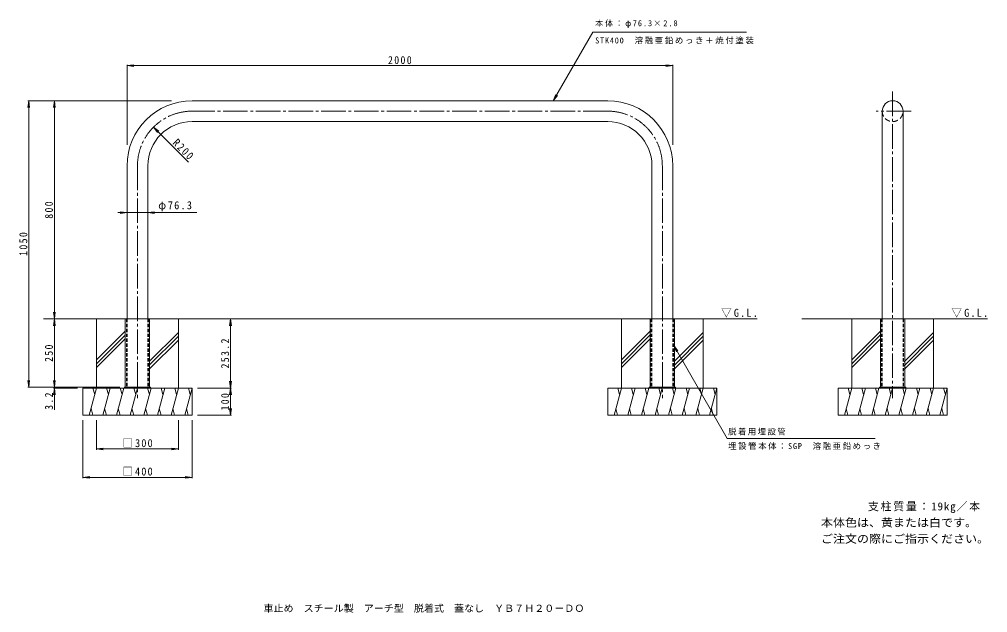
# Model space of a CAD drawing. Units: millimetres at full size, sheet at 1:10. Extents: x -1745 to 1804, y -1364 to 811.
import ezdxf
from ezdxf.enums import TextEntityAlignment as Align

# ---------------------------------------------------------------- set-up
doc = ezdxf.new("R2010")
doc.units = ezdxf.units.MM
doc.header["$LTSCALE"] = 10
for name, pattern in [('CHAIN2', [12, 9, -1, 1, -1]), ('DASHED1', [1.8, 1.2, -0.6]), ('DASHED2', [3, 2, -1])]:
    doc.linetypes.add(name, pattern=pattern)
for name, color, linetype, lineweight in [('C-0', 4, 'CHAIN2', 9), ('C-1', 7, 'Continuous', 9), ('C-2', 3, 'Continuous', 9), ('C-3', 3, 'DASHED1', 9), ('C-4', 7, 'Continuous', 9), ('C-5', 7, 'Continuous', 9), ('C-E', 6, 'Continuous', 5)]:
    doc.layers.add(name, color=color, linetype=linetype, lineweight=lineweight)
doc.layers.add('F-5', color=2, linetype='Continuous')
doc.layers.add('F-F', color=2, linetype='Continuous')
doc.styles.add('ＭＳ ゴシック', font='')
doc.styles.get('ＭＳ ゴシック').set_extended_font_data('MS Gothic')

msp = doc.modelspace()

# ---------------------------------------------------------------- linework, layer by layer
at = {"layer": 'C-0', "color": 7}
for p, q in [((1455.37, 546.27), (1455.37, -578.09)), ((411.25, 474.4), (-1112.45, 474.4)), ((1522.72, 474.4), (1395.2, 474.4)), ((-1312.45, 274.4), (-1312.45, -578.09)), ((611.25, 274.4), (611.25, -578.09))]:
    msp.add_line(p, q, dxfattribs=at)
at = {"layer": 'C-0', "linetype": 'Continuous'}
for p, q in [((-1267.9, -287.45), (-1357, -287.45)), ((-1357, -537.45), (-1357, -287.45)), ((-1267.9, -537.45), (-1267.9, -287.45)), ((566.7, -537.45), (566.7, -287.45)), ((1410.82, -537.45), (1410.82, -287.45))]:
    msp.add_line(p, q, dxfattribs=at)
at = {"layer": 'C-0', "linetype": 'DASHED1'}
for p, q in [((-1352.8, -287.45), (-1352.8, -537.45)), ((-1272.1, -287.45), (-1272.1, -537.45)), ((570.9, -287.45), (570.9, -537.45)), ((651.6, -287.45), (651.6, -537.45)), ((1415.02, -287.45), (1415.02, -537.45)), ((1495.72, -287.45), (1495.72, -537.45))]:
    msp.add_line(p, q, dxfattribs=at)
at = {"layer": 'C-0', "linetype": 'Continuous'}
for points in [[(655.8, -537.45), (655.8, -287.45), (566.7, -287.45)], [(1499.92, -537.45), (1499.92, -287.45), (1410.82, -287.45)]]:
    msp.add_lwpolyline(points, dxfattribs=at)
at = {"layer": 'C-0', "color": 7}
for centre, start, end in [((-1112.45, 274.4), 90, 180), ((411.25, 274.4), 0, 90)]:
    msp.add_arc(centre, 200, start, end, dxfattribs=at)
at = {"layer": 'C-1'}
for p, q in [((-1264.55, -537.45), (-1360.35, -537.45)), ((-1360.35, -537.45), (-1360.35, -540.65)), ((-1328.9, -537.45), (-1328.9, -540.65)), ((-1296, -537.45), (-1296, -540.65)), ((-1264.55, -537.45), (-1264.55, -540.65)), ((563.35, -537.45), (563.35, -540.65)), ((659.15, -537.45), (563.35, -537.45)), ((594.8, -537.45), (594.8, -540.65)), ((627.7, -537.45), (627.7, -540.65)), ((659.15, -537.45), (659.15, -540.65)), ((1407.47, -537.45), (1407.47, -540.65)), ((1503.27, -537.45), (1407.47, -537.45)), ((1438.92, -537.45), (1438.92, -540.65)), ((1471.82, -537.45), (1471.82, -540.65)), ((1503.27, -537.45), (1503.27, -540.65))]:
    msp.add_line(p, q, dxfattribs=at)
at = {"layer": 'C-2'}
for p, q in [((-1112.45, 512.55), (411.25, 512.55)), ((1417.22, 474.4), (1417.22, -287.45)), ((1493.52, 474.4), (1493.52, -287.45)), ((-1112.45, 436.25), (411.25, 436.25)), ((-1350.6, 274.4), (-1350.6, -287.45)), ((-1274.3, 274.4), (-1274.3, -287.45)), ((573.1, 274.4), (573.1, -287.45)), ((649.4, 274.4), (649.4, -287.45))]:
    msp.add_line(p, q, dxfattribs=at)
for centre, radius, start, end in [((-1112.45, 274.4), 238.15, 90, 180), ((411.25, 274.4), 238.15, 0, 90), ((1455.37, 474.4), 38.15, 0, 180), ((-1112.45, 274.4), 161.85, 90, 180), ((411.25, 274.4), 161.85, 0, 90)]:
    msp.add_arc(centre, radius, start, end, dxfattribs=at)
at = {"layer": 'C-2', "linetype": 'DASHED2'}
msp.add_arc((1455.37, 474.4), 38.15, 180.14683, 0, dxfattribs=at)
at = {"layer": 'C-3'}
for p, q in [((-1350.6, -287.45), (-1350.6, -537.45)), ((-1274.3, -287.45), (-1274.3, -537.45)), ((573.1, -287.45), (573.1, -537.45)), ((649.4, -287.45), (649.4, -537.45)), ((1417.22, -287.45), (1417.22, -537.45)), ((1493.52, -287.45), (1493.52, -537.45))]:
    msp.add_line(p, q, dxfattribs=at)
at = {"layer": 'C-4'}
for p, q in [((-1350.6, 641.62), (-1325.82, 644.88)), ((-1350.6, 644.62), (-1350.6, 350.61)), ((-1350.6, 641.62), (-1325.82, 638.36)), ((-1350.6, 641.62), (649.4, 641.62)), ((649.4, 641.62), (624.61, 644.88)), ((649.4, 641.62), (624.61, 638.36)), ((649.4, 644.62), (649.4, 350.61)), ((-1710.91, 512.55), (-1714.17, 487.76)), ((-1713.91, 512.55), (-1187.86, 512.55)), ((-1710.91, 512.55), (-1707.65, 487.76)), ((-1710.91, -537.45), (-1710.91, 512.55)), ((-1617.02, 512.55), (-1620.28, 487.76)), ((-1617.02, 512.55), (-1613.75, 487.76)), ((-1617.02, -287.45), (-1617.02, 512.55)), ((-1125.35, 287.15), (-1253.91, 415.79)), ((-1350.6, 102.33), (-1384.3, 102.33)), ((-1350.6, 102.33), (-1375.39, 105.59)), ((-1350.6, 102.33), (-1375.39, 99.07)), ((-1274.3, 102.33), (-1350.6, 102.33)), ((-1274.3, 102.33), (-1249.52, 105.59)), ((-1274.3, 102.33), (-1249.52, 99.07)), ((-1274.3, 102.33), (-1095.02, 102.33)), ((-1617.02, -287.45), (-1620.28, -262.67)), ((-1617.02, -287.45), (-1613.75, -262.67)), ((-1617.02, -287.45), (-1620.28, -312.24)), ((-1617.02, -537.45), (-1617.02, -287.45)), ((-1617.02, -287.45), (-1613.75, -312.24)), ((-971.32, -287.45), (-974.59, -312.24)), ((-971.32, -287.45), (-968.06, -312.24)), ((-971.32, -540.65), (-971.32, -287.45)), ((-1710.91, -537.45), (-1714.17, -512.67)), ((-1710.91, -537.45), (-1707.65, -512.67)), ((-1617.02, -537.45), (-1620.28, -512.67)), ((-1617.02, -537.45), (-1613.75, -512.67)), ((-971.32, -540.65), (-974.59, -515.87)), ((-971.32, -540.65), (-968.06, -515.87)), ((-1713.91, -537.45), (-1376.73, -537.45)), ((-1617.02, -540.65), (-1620.28, -565.44)), ((-1620.02, -540.65), (-1532.46, -540.65)), ((-1617.02, -540.65), (-1617.02, -537.45)), ((-1617.02, -540.65), (-1613.75, -565.44)), ((-1617.02, -540.65), (-1617.02, -620.88)), ((-968.32, -540.65), (-1092.46, -540.65)), ((-971.32, -540.65), (-974.59, -565.44)), ((-971.32, -640.65), (-971.32, -540.65)), ((-971.32, -540.65), (-968.06, -565.44)), ((-971.32, -640.65), (-974.59, -615.87)), ((-971.32, -640.65), (-968.06, -615.87)), ((-1512.45, -871.26), (-1512.45, -659.15)), ((-1462.45, -767.14), (-1462.45, -659.15)), ((-1162.45, -767.14), (-1162.45, -659.15)), ((-1112.45, -871.26), (-1112.45, -659.15)), ((-968.32, -640.65), (-1092.46, -640.65)), ((-1462.45, -764.14), (-1437.67, -760.88)), ((-1462.45, -764.14), (-1162.45, -764.14)), ((-1462.45, -764.14), (-1437.67, -767.41)), ((-1162.45, -764.14), (-1187.24, -760.88)), ((-1162.45, -764.14), (-1187.24, -767.41)), ((-1512.45, -868.26), (-1487.67, -864.99)), ((-1512.45, -868.26), (-1112.45, -868.26)), ((-1512.45, -868.26), (-1487.67, -871.52)), ((-1112.45, -868.26), (-1137.24, -864.99)), ((-1112.45, -868.26), (-1137.24, -871.52))]:
    msp.add_line(p, q, dxfattribs=at)
at = {"layer": 'C-5'}
for p, q in [((211.25, 512.55), (356.69, 764.46)), ((356.69, 764.46), (920.06, 764.47)), ((211.25, 512.55), (220.81, 535.64)), ((211.25, 512.55), (226.46, 532.38)), ((-1253.91, 415.79), (-1234.08, 400.56)), ((-1253.91, 415.79), (-1238.69, 395.95)), ((653.15, -384.6), (668.36, -404.43)), ((653.15, -384.6), (662.71, -407.69)), ((653.15, -384.6), (848.87, -726.02)), ((1391.6, -726.02), (848.87, -726.02))]:
    msp.add_line(p, q, dxfattribs=at)
at = {"layer": 'C-E'}
for p, q in [((-1350.6, -287.45), (-1656.47, -287.45)), ((-1462.46, -540.65), (-1462.46, -287.45)), ((-1274.3, -287.45), (573.1, -287.45)), ((-1162.46, -540.65), (-1162.46, -287.45)), ((461.24, -540.65), (461.24, -287.45)), ((649.4, -287.45), (959.41, -287.45)), ((761.24, -540.65), (761.24, -287.45)), ((1122.32, -287.45), (1417.22, -287.45)), ((1305.37, -540.65), (1305.37, -287.45)), ((1493.52, -287.45), (1803.54, -287.45)), ((1605.37, -540.65), (1605.37, -287.45)), ((-1357, -332.19), (-1462.46, -437.64)), ((-1357, -346.34), (-1462.46, -451.79)), ((-1162.46, -336.53), (-1267.9, -441.97)), ((-1162.46, -350.67), (-1267.9, -456.12)), ((569.35, -329.54), (461.24, -437.64)), ((569.35, -343.69), (461.24, -451.79)), ((761.24, -336.53), (653.15, -444.63)), ((761.24, -350.67), (653.15, -458.77)), ((1413.47, -329.54), (1305.37, -437.64)), ((1413.47, -343.69), (1305.37, -451.79)), ((1605.37, -336.53), (1497.27, -444.63)), ((1605.37, -350.67), (1497.27, -458.77)), ((-1357, -360.48), (-1462.46, -465.93)), ((-1162.46, -364.81), (-1267.9, -470.26)), ((569.35, -357.83), (461.24, -465.93)), ((761.24, -364.81), (653.15, -472.91)), ((1413.47, -357.83), (1305.37, -465.93)), ((1605.37, -364.81), (1497.27, -472.91)), ((-1512.46, -540.65), (-1112.46, -540.65)), ((-1512.46, -640.65), (-1512.46, -540.65)), ((-1462.46, -540.65), (-1489.25, -640.65)), ((-1475.5, -540.65), (-1468.98, -565)), ((-1412.46, -540.65), (-1439.25, -640.65)), ((-1425.5, -540.65), (-1418.98, -565)), ((-1362.46, -540.65), (-1389.25, -640.65)), ((-1375.5, -540.65), (-1368.98, -565)), ((-1312.46, -540.65), (-1339.25, -640.65)), ((-1325.5, -540.65), (-1318.98, -565)), ((-1262.46, -540.65), (-1289.25, -640.65)), ((-1275.5, -540.65), (-1268.98, -565)), ((-1212.46, -540.65), (-1239.25, -640.65)), ((-1225.5, -540.65), (-1218.98, -565)), ((-1162.46, -540.65), (-1189.25, -640.65)), ((-1175.5, -540.65), (-1168.98, -565)), ((-1112.46, -540.65), (-1139.25, -640.65)), ((-1125.5, -540.65), (-1118.98, -565)), ((-1112.46, -640.65), (-1112.46, -540.65)), ((461.24, -540.65), (434.45, -640.65)), ((448.2, -540.65), (454.72, -565)), ((511.24, -540.65), (484.45, -640.65)), ((498.2, -540.65), (504.72, -565)), ((561.24, -540.65), (534.45, -640.65)), ((548.2, -540.65), (554.72, -565)), ((611.24, -540.65), (584.45, -640.65)), ((598.2, -540.65), (604.72, -565)), ((661.24, -540.65), (634.45, -640.65)), ((648.2, -540.65), (654.72, -565)), ((711.24, -540.65), (684.45, -640.65)), ((698.2, -540.65), (704.72, -565)), ((761.24, -540.65), (734.45, -640.65)), ((748.2, -540.65), (754.72, -565)), ((811.24, -540.65), (784.45, -640.65)), ((798.2, -540.65), (804.72, -565)), ((811.24, -640.65), (811.24, -540.65)), ((1305.37, -540.65), (1278.58, -640.65)), ((1292.32, -540.65), (1298.85, -565)), ((1355.37, -540.65), (1328.58, -640.65)), ((1342.32, -540.65), (1348.85, -565)), ((1405.37, -540.65), (1378.58, -640.65)), ((1392.32, -540.65), (1398.85, -565)), ((1455.37, -540.65), (1428.58, -640.65)), ((1442.32, -540.65), (1448.85, -565)), ((1505.37, -540.65), (1478.58, -640.65)), ((1492.32, -540.65), (1498.85, -565)), ((1555.37, -540.65), (1528.58, -640.65)), ((1542.32, -540.65), (1548.85, -565)), ((1605.37, -540.65), (1578.58, -640.65)), ((1592.32, -540.65), (1598.85, -565)), ((1655.37, -540.65), (1628.58, -640.65)), ((1642.32, -540.65), (1648.85, -565)), ((1655.37, -640.65), (1655.37, -540.65)), ((-1476.2, -640.65), (-1482.73, -616.3)), ((-1426.2, -640.65), (-1432.73, -616.3)), ((-1376.2, -640.65), (-1382.73, -616.3)), ((-1326.2, -640.65), (-1332.73, -616.3)), ((-1276.2, -640.65), (-1282.73, -616.3)), ((-1226.2, -640.65), (-1232.73, -616.3)), ((-1176.2, -640.65), (-1182.73, -616.3)), ((-1126.2, -640.65), (-1132.73, -616.3)), ((447.5, -640.65), (440.97, -616.3)), ((497.5, -640.65), (490.97, -616.3)), ((547.5, -640.65), (540.97, -616.3)), ((597.5, -640.65), (590.97, -616.3)), ((647.5, -640.65), (640.97, -616.3)), ((697.5, -640.65), (690.97, -616.3)), ((747.5, -640.65), (740.97, -616.3)), ((797.5, -640.65), (790.97, -616.3)), ((1291.63, -640.65), (1285.1, -616.3)), ((1341.63, -640.65), (1335.1, -616.3)), ((1391.63, -640.65), (1385.1, -616.3)), ((1441.63, -640.65), (1435.1, -616.3)), ((1491.63, -640.65), (1485.1, -616.3)), ((1541.63, -640.65), (1535.1, -616.3)), ((1591.63, -640.65), (1585.1, -616.3)), ((1641.63, -640.65), (1635.1, -616.3)), ((-1512.46, -640.65), (-1112.46, -640.65)), ((411.24, -640.65), (811.24, -640.65)), ((1255.37, -640.65), (1655.37, -640.65))]:
    msp.add_line(p, q, dxfattribs=at)
for points in [[(411.24, -640.65), (411.24, -540.65), (811.24, -540.65)], [(1255.37, -640.65), (1255.37, -540.65), (1655.37, -540.65)]]:
    msp.add_lwpolyline(points, dxfattribs=at)

# ---------------------------------------------------------------- texts
at = {"layer": 'C-4', "color": 2, "char_height": 29.33, "attachment_point": 7, "style": 'ＭＳ ゴシック'}
for s, insert in [('\\T1.28;\\W0.9;2000', (-394.35, 646.62)), ('\\T1.22;\\W0.95;φ76.3', (-1236.27, 106.79)), ('\\T1.21;\\W0.95;□300', (-1367.45, -758.14)), ('\\T1.21;\\W0.95;□400', (-1367.45, -862.26))]:
    msp.add_mtext(s, dxfattribs=dict(at, insert=insert))
for s, insert, rotation in [('\\T1.28;\\W0.9;R200', (-1186.17, 354.99), 315), ('\\T1.27;\\W0.9;800', (-1622.02, 80.05), 90), ('\\T1.28;\\W0.9;1050', (-1715.91, -56.2), 90), ('\\T1.27;\\W0.9;250', (-1622.02, -444.95), 90), ('\\T1.28;\\W0.9;253.2', (-976.32, -469.05), 90), ('\\T1.27;\\W0.9;3.2', (-1622.02, -620.66), 90), ('\\T1.27;\\W0.9;100', (-976.32, -623.15), 90)]:
    msp.add_mtext(s, dxfattribs=dict(at, insert=insert, rotation=rotation))
at = {"layer": 'C-5', "char_height": 21.99, "attachment_point": 7, "style": 'ＭＳ ゴシック'}
for s, insert in [('\\T1.25;\\W0.95;本体：φ76.3×2.8', (365.06, 779.87)), ('\\T1.2;STK400\u3000溶融亜鉛めっき＋焼付塗装', (365.06, 720.13)), ('\\T1.17;脱着用埋設管', (852.43, -714.16)), ('\\T1.19;埋設管本体：SGP\u3000溶融亜鉛めっき', (852.43, -767.11))]:
    msp.add_mtext(s, dxfattribs=dict(at, insert=insert))
at = {"layer": 'C-5', "color": 2, "char_height": 29.33, "attachment_point": 7, "style": 'ＭＳ ゴシック'}
for insert in [(826.88, -282.23), (1671.01, -282.23)]:
    msp.add_mtext('\\T1.22;\\W0.95;▽G.L.', dxfattribs=dict(at, insert=insert))
at = {"layer": 'F-5', "style": 'ＭＳ ゴシック', "width": 1.1}
for s, p in [('本体色は、黄または白です。', (1192.64, -1057.84)), ('ご注文の際にご指示ください。', (1192.64, -1117.31))]:
    msp.add_text(s, height=29.33, dxfattribs=at).set_placement(p, align=Align.BOTTOM_LEFT)
at = {"layer": 'F-5', "insert": (1364.84, -999.01), "char_height": 29.33, "attachment_point": 7, "style": 'ＭＳ ゴシック'}
msp.add_mtext('\\T1.16;支柱質量：19kg／本', dxfattribs=at)
at = {"layer": 'F-F', "style": 'ＭＳ ゴシック', "width": 1.05}
msp.add_text('車止め\u3000スチール製\u3000アーチ型\u3000脱着式\u3000蓋なし\u3000ＹＢ７Ｈ２０－ＤＯ', height=25.66, dxfattribs=at).set_placement((-850.5, -1369.04), align=Align.BOTTOM_LEFT)

doc.saveas('drawing.dxf')
